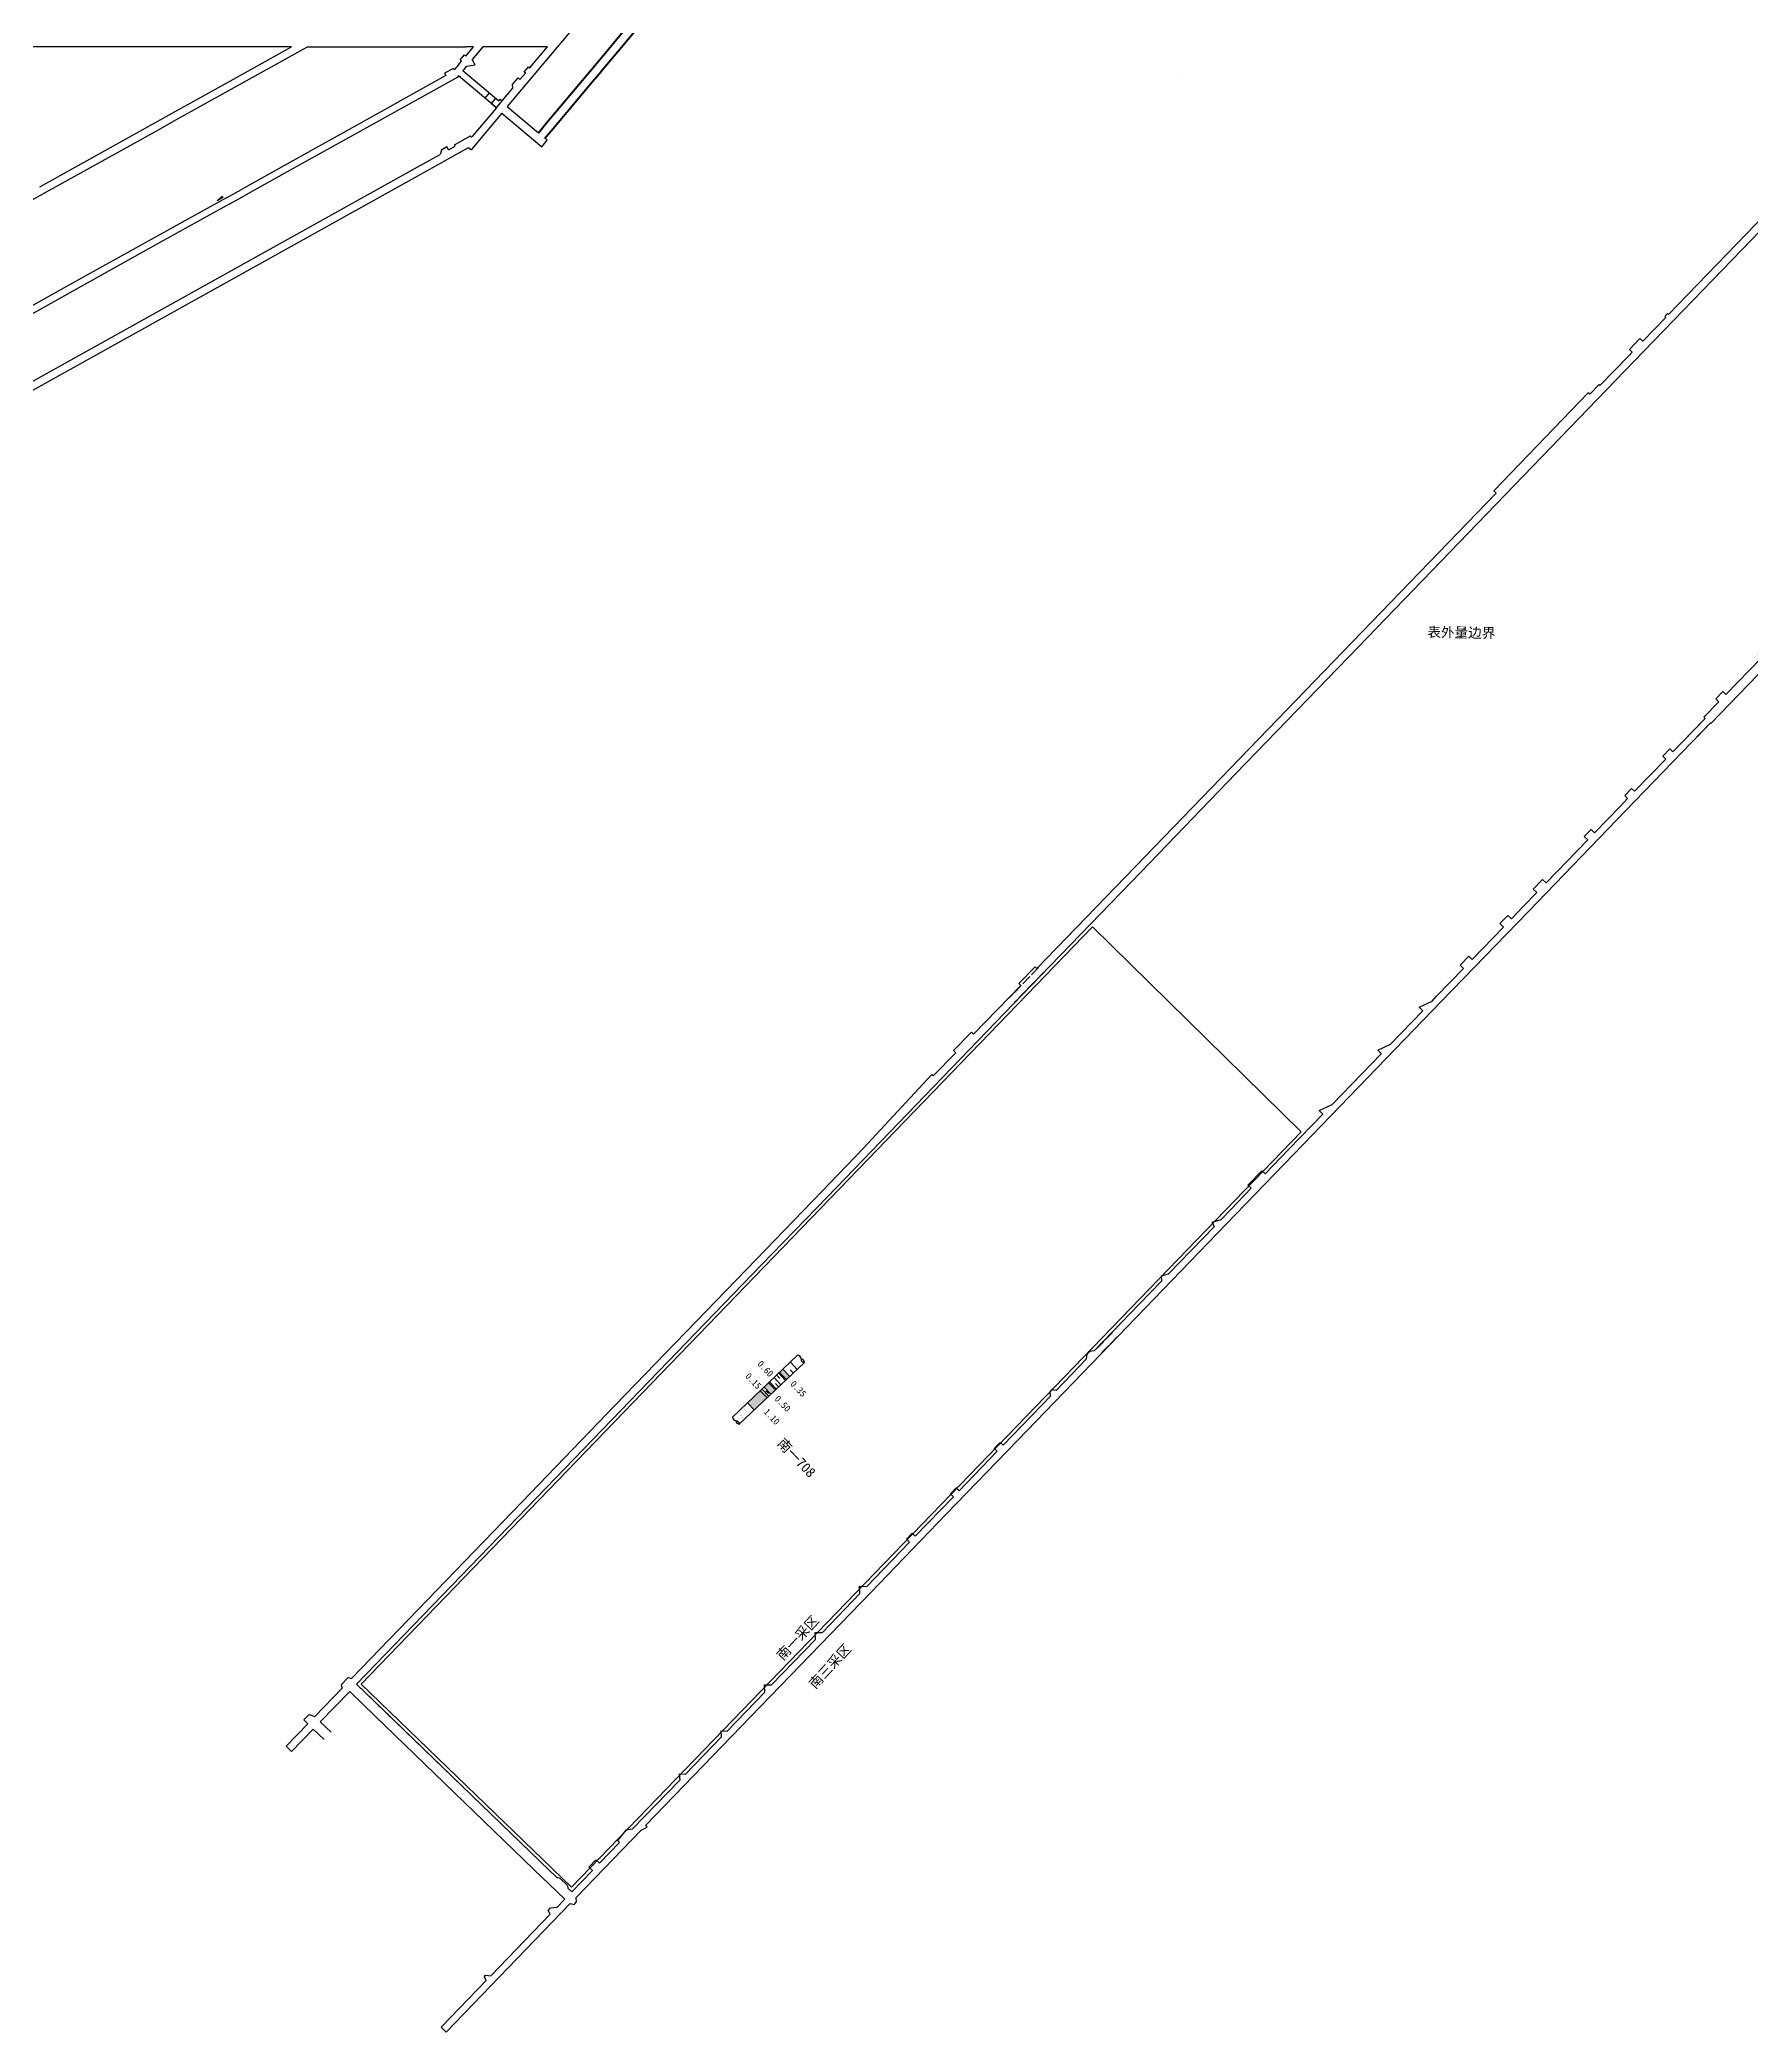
# Model space of a CAD drawing. Header units: millimetres. Extents: x 41513366 to 41522434, y 4590966 to 4600634.
# Drawn here: x 41517596 to 41518625, y 4592663 to 4593861 of the extents above; entities that cross this region are included whole.
import ezdxf

# ---------------------------------------------------------------- set-up
doc = ezdxf.new("R2010")
doc.units = ezdxf.units.MM
doc.linetypes.add('ACAD_ISO02W100', pattern=[15, 12, -3])
doc.linetypes.add('SJHD', pattern=[10, 8, -2])
for name, color, linetype, lineweight in [('12-2煤表外量', 7, 'Continuous', 18), ('2016年12煤进尺', 7, 'Continuous', 18), ('7煤工作面小柱状', 6, 'Continuous', 18), ('7煤工作面编号', 7, 'Continuous', 18), ('7煤巷道', 6, 'Continuous', 18), ('岩巷', 30, 'Continuous', 18), ('采区名称', 7, 'Continuous', 18), ('采空区工作面颜色', 6, 'Continuous', 18)]:
    doc.layers.add(name, color=color, linetype=linetype, lineweight=lineweight)
doc.styles.add('仿宋_GB2312', font='')
doc.styles.add('正等线体', font='simhei.ttf')
doc.styles.get('仿宋_GB2312').set_extended_font_data('宋体')

msp = doc.modelspace()

# ---------------------------------------------------------------- hatches: boundary and pattern name
at = {"layer": '7煤工作面小柱状', "lineweight": -3, "ltscale": 2}
h = msp.add_hatch(color=256, dxfattribs=at)
h.paths.add_polyline_path([(41518044.446, 4593054.8593), (41518040.3167, 4593059.2123), (41518042.8559, 4593061.621), (41518046.9853, 4593057.268)], flags=0)
h.paths.add_polyline_path([(41518038.9322, 4593049.6288), (41518034.8029, 4593053.9817), (41518031.5382, 4593050.8847), (41518035.6675, 4593046.5317)], flags=0)
h.paths.add_polyline_path([(41518034.4342, 4593045.3618), (41518030.3048, 4593049.7148), (41518021.5988, 4593041.4561), (41518025.7282, 4593037.1031)], flags=0)

# ---------------------------------------------------------------- linework, layer by layer
at = {"layer": '2016年12煤进尺', "color": 0, "lineweight": -3, "ltscale": 2}
msp.add_line((41518282.5395, 4593839.6615), (41518282.5395, 4593839.6614), dxfattribs=at)
at = {"layer": '7煤工作面小柱状', "lineweight": -3, "ltscale": 2}
for p, q in [((41518047.354, 4593065.888), (41518051.4834, 4593061.535)), ((41518034.2951, 4593053.5), (41518038.4244, 4593049.147)), ((41518038.3338, 4593052.997), (41518039.9524, 4593051.2907)), ((41518039.3287, 4593057.7533), (41518040.9474, 4593056.047)), ((41518040.8245, 4593059.694), (41518044.9539, 4593055.341)), ((41518047.2013, 4593061.3323), (41518048.82, 4593059.626)), ((41518029.2166, 4593048.6824), (41518033.3459, 4593044.3294)), ((41518032.6631, 4593048.631), (41518034.2818, 4593046.9247))]:
    msp.add_line(p, q, dxfattribs=at)
for points in [[(41518012.5301, 4593032.8533), (41518051.707, 4593070.0174)], [(41518016.6595, 4593028.5003), (41518055.8364, 4593065.6644)]]:
    msp.add_lwpolyline(points, dxfattribs=at)
at = {"layer": '7煤工作面小柱状', "lineweight": -3}
for points in [[(41518034.8029, 4593053.9817), (41518038.9322, 4593049.6288)], [(41518037.5598, 4593056.597), (41518041.6891, 4593052.244)], [(41518040.3167, 4593059.2123), (41518044.446, 4593054.8593)], [(41518042.8559, 4593061.621), (41518046.9853, 4593057.268)], [(41518021.5988, 4593041.4561), (41518025.7282, 4593037.1031)], [(41518030.3048, 4593049.7148), (41518034.4342, 4593045.3618)], [(41518031.5382, 4593050.8847), (41518035.6675, 4593046.5317)]]:
    msp.add_lwpolyline(points, dxfattribs=at)
at = {"layer": '7煤工作面小柱状', "lineweight": -3, "ltscale": 2}
for centre, radius, start, end in [((41518051.4638, 4593067.7292), 2.301, 0.9957139, 83.9322945), ((41518055.6269, 4593067.5303), 1.8777, 172.6916685, 276.4044658), ((41518053.6856, 4593065.628), 2.1427, 2.1933154, 87.8910944), ((41518014.9096, 4593033.043), 2.3871, 184.5586605, 262.4207411), ((41518016.9185, 4593030.8135), 2.3277, 183.3681813, 263.6112204), ((41518014.4844, 4593028.5045), 2.1751, 359.8882297, 87.0911719)]:
    msp.add_arc(centre, radius, start, end, dxfattribs=at)
at = {"layer": '7煤巷道', "lineweight": -3}
for p, q in [((41518126.8439, 4594117.9811), (41517910.3528, 4593859.9771)), ((41517910.3528, 4593859.9771), (41517877.1983, 4593820.4652)), ((41517870.6534, 4593819.8216), (41517855.8813, 4593802.2168)), ((41517863.8619, 4593825.5203), (41517866.5618, 4593828.7375)), ((41517867.6886, 4593822.3093), (41517870.3885, 4593825.5265)), ((41517867.6886, 4593822.3093), (41517870.6534, 4593819.8216)), ((41517877.1983, 4593820.4652), (41517895.8801, 4593804.7895)), ((41517873.8558, 4593816.4817), (41517855.4805, 4593794.5829)), ((41517841.9267, 4593794.4535), (41517845.9496, 4593796.6915)), ((41517853.9419, 4593795.8739), (41517855.4805, 4593794.5829)), ((41517855.5678, 4593802.0425), (41517855.8813, 4593802.2168)), ((41517708.4123, 4593765.7319), (41517717.3904, 4593770.7269)), ((41517710.4542, 4593762.0617), (41517719.3729, 4593767.0236)), ((41518557.9792, 4593681.0019), (41518551.5984, 4593674.3941)), ((41518553.2529, 4593672.7964), (41518551.5984, 4593674.3941)), ((41518559.6337, 4593679.4042), (41518557.9792, 4593681.0019)), ((41518533.3732, 4593653.3614), (41518527.8167, 4593647.6073)), ((41518533.3732, 4593653.3614), (41518527.8167, 4593647.6073)), ((41518533.9486, 4593652.8056), (41518533.3732, 4593653.3614)), ((41518527.8167, 4593647.6073), (41518527.8167, 4593647.6073)), ((41518227.249, 4593072.3246), (41518225.6406, 4593070.6353)), ((41518204.369, 4593049.1291), (41518203.5379, 4593048.259)), ((41517786.6315, 4592872.2892), (41517896.6412, 4592766.049)), ((41518005.8509, 4592840.5588), (41517984.3031, 4592818.2466)), ((41517908.8527, 4592755.7851), (41517913.3845, 4592751.4086)), ((41517837.3782, 4592666.0998), (41517840.4019, 4592663.1797))]:
    msp.add_line(p, q, dxfattribs=at)
for points in [[(41518774.2499, 4593901.6529), (41518615.8369, 4593737.6062)], [(41518777.5589, 4593898.4575), (41518619.1459, 4593734.4108)], [(41517638.894, 4593856.397), (41517569.8921, 4593856.397), (41517481.0216, 4593856.397), (41517405.892, 4593856.397)], [(41517596.2521, 4593772.2104), (41517665.2766, 4593810.6109), (41517675.763, 4593816.4448), (41517708.9701, 4593834.9189), (41517747.5767, 4593856.397), (41517740.8941, 4593856.397)], [(41517598.4885, 4593768.1906), (41517667.5129, 4593806.5911), (41517677.9994, 4593812.425), (41517711.2064, 4593830.8991), (41517756.6803, 4593856.1977), (41517757.0386, 4593856.397), (41517765.6665, 4593856.397)], [(41517740.8941, 4593856.397), (41517714.894, 4593856.397), (41517683.894, 4593856.397), (41517638.894, 4593856.397)], [(41517765.6685, 4593856.397), (41517852.2472, 4593856.397)], [(41517847.8006, 4593845.513), (41517849.7348, 4593847.8178), (41517848.8922, 4593848.525), (41517851.3994, 4593851.5123), (41517852.2419, 4593850.8052), (41517856.9345, 4593856.397), (41517852.2472, 4593856.397)], [(41517850.5094, 4593842.207), (41517872.204, 4593824.0032), (41517872.9586, 4593824.9024), (41517874.1077, 4593823.9382), (41517880.5356, 4593831.5987), (41517880.3507, 4593833.7119), (41517883.6932, 4593837.6954), (41517884.8422, 4593836.7312), (41517888.0562, 4593840.5614), (41517887.2901, 4593841.2042), (41517889.8613, 4593844.2684), (41517890.6273, 4593843.6256), (41517901.3438, 4593856.397), (41517895.4327, 4593856.397)], [(41517895.4327, 4593856.397), (41517862.4184, 4593856.397), (41517856.1022, 4593848.871)], [(41517847.8006, 4593845.513), (41517845.2974, 4593842.5302), (41517844.7921, 4593843.4385), (41517839.4616, 4593840.4728), (41517840.2395, 4593839.0746), (41517814.3635, 4593824.6784)], [(41517852.695, 4593844.8113), (41517851.018, 4593842.813), (41517850.5094, 4593842.207)], [(41517852.695, 4593844.8113), (41517857.9437, 4593845.547), (41517856.1022, 4593848.871)], [(41517870.6534, 4593819.8216), (41517847.8094, 4593838.9899), (41517847.0065, 4593838.0333), (41517816.4054, 4593821.0082)], [(41517803.4715, 4593818.6186), (41517744.6373, 4593785.8859)], [(41517814.3635, 4593824.6784), (41517803.4715, 4593818.6186)], [(41517816.4054, 4593821.0082), (41517805.5135, 4593814.9484)], [(41517870.6534, 4593819.8216), (41517874.1077, 4593823.9382)], [(41517805.5135, 4593814.9484), (41517746.6793, 4593782.2157)], [(41517873.8558, 4593816.4817), (41517889.1836, 4593803.6203), (41517897.8994, 4593796.307)], [(41517828.9143, 4593781.9503), (41517853.9419, 4593795.8739)], [(41517837.6337, 4593794.3538), (41517836.8583, 4593791.6337)], [(41517840.9544, 4593796.2012), (41517837.6337, 4593794.3538)], [(41517841.9267, 4593794.4535), (41517840.9544, 4593796.2012)], [(41517845.4295, 4593797.5457), (41517855.0555, 4593802.8933)], [(41517845.9496, 4593796.6915), (41517845.4295, 4593797.5457)], [(41517855.5678, 4593802.0425), (41517855.0555, 4593802.8933)], [(41517897.8994, 4593796.307), (41517901.2419, 4593800.2905), (41517899.8295, 4593801.4756)], [(41517744.6373, 4593785.8859), (41517717.3904, 4593770.7269)], [(41517746.6793, 4593782.2157), (41517719.4324, 4593767.0567)], [(41517826.6779, 4593785.9701), (41517836.8583, 4593791.6337)], [(41517366.8891, 4593639.3444), (41517598.4885, 4593768.1906)], [(41518619.1459, 4593734.4108), (41518554.5437, 4593667.5111)], [(41518615.8369, 4593737.6062), (41518575.1626, 4593695.4854)], [(41518573.4955, 4593693.7589), (41518559.6337, 4593679.4042)], [(41518573.4955, 4593693.7589), (41518572.92, 4593694.3146), (41518574.5872, 4593696.0411), (41518575.1626, 4593695.4854)], [(41518554.5437, 4593667.5111), (41518498.9727, 4593609.9638)], [(41518551.2347, 4593670.7065), (41518533.9486, 4593652.8056)], [(41518553.2529, 4593672.7964), (41518551.2347, 4593670.7065)], [(41518527.8167, 4593647.6073), (41518526.9535, 4593648.4408), (41518470.1316, 4593589.5982), (41518471.5703, 4593588.2089)], [(41518498.9727, 4593609.9638), (41518388.5244, 4593495.5875)], [(41518471.5703, 4593588.2089), (41518385.2154, 4593498.7829)], [(41518600.3337, 4593450.082), (41518600.6443, 4593449.782), (41518662.815, 4593514.1727), (41518662.511, 4593514.4662), (41518704.163, 4593557.6054)], [(41518385.2154, 4593498.7829), (41518311.8255, 4593422.783)], [(41518388.5244, 4593495.5875), (41518315.1345, 4593419.5876)], [(41518597.1157, 4593452.8018), (41518596.4223, 4593453.4715), (41518605.4432, 4593462.8146), (41518603.6449, 4593464.5513), (41518607.813, 4593468.8672), (41518609.6108, 4593467.131), (41518630.7486, 4593489.0236), (41518628.9503, 4593490.7603), (41518632.4237, 4593494.3569), (41518634.222, 4593492.6202)], [(41518549.2469, 4593397.1812), (41518600.3337, 4593450.082)], [(41518597.1157, 4593452.8018), (41518577.6561, 4593432.6517)], [(41518589.2946, 4593444.6977), (41518597.1184, 4593452.7992)], [(41518592.3166, 4593441.7794), (41518600.3342, 4593450.0815)], [(41518577.6561, 4593432.6517), (41518575.8602, 4593434.3858), (41518571.6924, 4593430.0697), (41518573.4879, 4593428.3357)], [(41518577.6589, 4593432.649), (41518589.2946, 4593444.6977)], [(41518311.8255, 4593422.783), (41518254.6249, 4593363.5482)], [(41518554.7625, 4593408.94), (41518573.4907, 4593428.333)], [(41518315.1345, 4593419.5876), (41518257.9339, 4593360.3528)], [(41518554.7625, 4593408.94), (41518552.9642, 4593410.6767), (41518548.7961, 4593406.3607), (41518550.5944, 4593404.6241)], [(41518530.7301, 4593384.0547), (41518546.225, 4593400.0995)], [(41518546.225, 4593400.0995), (41518550.5944, 4593404.6241)], [(41518490.8977, 4593336.7612), (41518549.2469, 4593397.1812)], [(41518501.5539, 4593353.843), (41518526.6698, 4593379.8502)], [(41518526.559, 4593379.7418), (41518524.5449, 4593381.6869), (41518528.713, 4593386.0028), (41518530.7271, 4593384.0577)], [(41518254.6249, 4593363.5482), (41518195.5652, 4593302.3881)], [(41518257.9339, 4593360.3528), (41518197.4823, 4593297.7513)], [(41518495.9933, 4593348.0916), (41518493.8353, 4593350.1756), (41518499.3927, 4593355.9302), (41518501.5507, 4593353.8461)], [(41518480.7138, 4593332.2632), (41518487.8758, 4593339.6795)], [(41518487.8758, 4593339.6795), (41518495.9965, 4593348.0884)], [(41518438.7972, 4593282.8117), (41518490.8977, 4593336.7612)], [(41518457.2147, 4593307.9301), (41518475.99, 4593327.3718)], [(41518475.9866, 4593327.3751), (41518473.8287, 4593329.4591), (41518478.5525, 4593334.3505), (41518480.7104, 4593332.2664)], [(41518195.5652, 4593302.3881), (41518194.4142, 4593303.4995), (41518184.6892, 4593293.4286), (41518185.8402, 4593292.3172), (41518157.5004, 4593262.9696)], [(41518435.7754, 4593285.73), (41518451.9352, 4593302.4632)], [(41518451.9317, 4593302.4666), (41518449.8456, 4593304.4812), (41518455.1252, 4593309.948), (41518457.2112, 4593307.9335)], [(41518197.4823, 4593297.7513), (41518117.5241, 4593214.9495)], [(41518350.0125, 4593190.8761), (41518438.7972, 4593282.8117)], [(41518427.4394, 4593277.0981), (41518425.2778, 4593279.1856), (41518432.9967, 4593282.8527)], [(41518432.9968, 4593282.8527), (41518435.7754, 4593285.73)], [(41518408.098, 4593257.0702), (41518427.4394, 4593277.0981)], [(41518157.5004, 4593262.9696), (41518156.2056, 4593264.2199), (41518145.4385, 4593253.07), (41518146.7334, 4593251.8196), (41518133.2639, 4593237.8712), (41518132.4007, 4593238.7047), (41518091.0765, 4593194.1834), (41518066.2862, 4593168.5114)], [(41518402.5363, 4593251.3189), (41518400.3784, 4593253.4028), (41518408.0974, 4593257.0699)], [(41518372.9866, 4593220.7127), (41518402.5402, 4593251.3152)], [(41518367.4243, 4593214.9611), (41518365.2664, 4593217.045), (41518372.9854, 4593220.7121)], [(41518117.5241, 4593214.9495), (41518069.5952, 4593165.316)], [(41518346.9908, 4593193.7943), (41518367.4284, 4593214.9572)], [(41518315.145, 4593154.7711), (41518350.0125, 4593190.8761)], [(41518332.6799, 4593178.9754), (41518346.9908, 4593193.7943)], [(41518332.6757, 4593178.9795), (41518330.6616, 4593180.9246), (41518322.3312, 4593172.2985), (41518324.3453, 4593170.3534)], [(41518066.2862, 4593168.5114), (41518026.6912, 4593127.5084)], [(41518069.5952, 4593165.316), (41518030.0002, 4593124.313)], [(41518312.1233, 4593157.6892), (41518324.3495, 4593170.3494)], [(41518260.2672, 4593097.9458), (41518315.145, 4593154.7711)], [(41518274.6694, 4593118.9061), (41518302.071, 4593147.2802)], [(41518300.8879, 4593150.0945), (41518306.2365, 4593151.6021)], [(41518300.8879, 4593150.0945), (41518302.0684, 4593147.2862)], [(41518306.2197, 4593151.5761), (41518312.1233, 4593157.6892)], [(41518026.6912, 4593127.5084), (41517942.1377, 4593039.9478)], [(41518030.0002, 4593124.313), (41517945.4467, 4593036.7524)], [(41518257.2456, 4593100.8639), (41518270.4905, 4593114.5789)], [(41518270.1526, 4593117.6929), (41518274.6577, 4593118.9029)], [(41518270.1526, 4593117.6929), (41518270.4896, 4593114.587)], [(41518229.9088, 4593072.5663), (41518257.2456, 4593100.8639)], [(41518233.8905, 4593070.633), (41518260.2672, 4593097.9458)], [(41518183.872, 4593018.8397), (41518233.8905, 4593070.633)], [(41518207.0624, 4593048.8997), (41518225.4118, 4593067.9003)], [(41518225.4071, 4593067.9049), (41518225.6406, 4593070.6353)], [(41518229.9088, 4593072.5663), (41518227.249, 4593072.3246)], [(41517942.1377, 4593039.9478), (41517885.8746, 4592981.6838)], [(41518180.8519, 4593021.7588), (41518203.7975, 4593045.5189)], [(41518203.7926, 4593045.5236), (41518203.5379, 4593048.259)], [(41518207.0576, 4593048.9044), (41518204.369, 4593049.1291)], [(41517945.4467, 4593036.7524), (41517889.1837, 4592978.4885)], [(41518140.8035, 4592974.2428), (41518183.8732, 4593018.841)], [(41518171.7007, 4593012.293), (41518169.9023, 4593014.0297), (41518173.3757, 4593017.6263), (41518175.174, 4593015.8896)], [(41518175.1791, 4593015.8847), (41518180.8519, 4593021.7588)], [(41518148.7815, 4592988.5503), (41518171.7057, 4593012.2881)], [(41517885.8746, 4592981.6838), (41517783.5429, 4592875.7128)], [(41518137.7822, 4592977.1606), (41518145.3082, 4592984.9537)], [(41518145.303, 4592984.9587), (41518143.5047, 4592986.6954), (41518146.978, 4592990.292), (41518148.7764, 4592988.5553)], [(41517889.1837, 4592978.4885), (41517786.6358, 4592872.2936)], [(41518095.6532, 4592927.4901), (41518140.8035, 4592974.2428)], [(41518122.4195, 4592961.2526), (41518137.7822, 4592977.1606)], [(41518093.2678, 4592931.0663), (41518118.9461, 4592957.656)], [(41518118.9407, 4592957.6611), (41518117.1424, 4592959.3978), (41518120.6158, 4592962.9944), (41518122.4141, 4592961.2578)], [(41518029.1349, 4592858.611), (41518095.6532, 4592927.4901)], [(41518066.5624, 4592903.4152), (41518089.0898, 4592926.7403)], [(41518089.0893, 4592926.7505), (41518088.877, 4592931.1261), (41518093.2573, 4592931.0665)], [(41518036.1036, 4592871.8778), (41518062.386, 4592899.0909)], [(41518062.3856, 4592899.0994), (41518062.1733, 4592903.475), (41518066.5536, 4592903.4153)], [(41517777.3324, 4592871.9789), (41517781.5003, 4592876.295)], [(41517777.3324, 4592871.9789), (41517777.9857, 4592869.958)], [(41517781.5003, 4592876.295), (41517783.5429, 4592875.7128)], [(41517786.6358, 4592872.2936), (41517801.7396, 4592857.7087)], [(41518031.9345, 4592867.5619), (41518031.7223, 4592871.9375), (41518036.1026, 4592871.8779)], [(41517777.9857, 4592869.958), (41517761.4782, 4592852.8634)], [(41517782.4679, 4592867.9775), (41517764.7872, 4592849.668)], [(41517782.4679, 4592867.9775), (41517797.5716, 4592853.3928)], [(41518009.3298, 4592844.1552), (41518026.1109, 4592861.5313)], [(41518026.1109, 4592861.5313), (41518031.9346, 4592867.5612)], [(41517757.3103, 4592848.5473), (41517744.2497, 4592835.0222)], [(41517757.3103, 4592848.5473), (41517754.9688, 4592850.8083)], [(41517758.127, 4592854.0788), (41517755.001, 4592850.8417)], [(41517758.127, 4592854.0788), (41517761.4782, 4592852.8634)], [(41517764.7872, 4592849.668), (41517771.2937, 4592843.385)], [(41517797.5716, 4592853.3928), (41517893.2023, 4592761.0268)], [(41517801.7396, 4592857.7087), (41517897.3691, 4592765.344)], [(41517960.51, 4592787.5506), (41518029.1349, 4592858.611)], [(41517760.6193, 4592845.3519), (41517747.5587, 4592831.8268)], [(41517760.6193, 4592845.3519), (41517767.1257, 4592839.0688)], [(41518005.5735, 4592844.3022), (41518005.8509, 4592840.5588)], [(41518005.5735, 4592844.3022), (41518009.3243, 4592844.1555)], [(41517744.2497, 4592835.0222), (41517747.5587, 4592831.8268)], [(41517952.2773, 4592785.0799), (41517980.8301, 4592814.6451)], [(41517980.5523, 4592818.3933), (41517980.8298, 4592814.65)], [(41517980.5523, 4592818.3933), (41517984.3031, 4592818.2466)], [(41517957.7313, 4592784.6733), (41517961.3313, 4592786.4168), (41517960.51, 4592787.5506)], [(41517918.6213, 4592744.1752), (41517957.7313, 4592784.6733)], [(41517932.5921, 4592764.6984), (41517944.6331, 4592777.1648)], [(41517952.2724, 4592785.0794), (41517948.3901, 4592784.6581), (41517943.4081, 4592778.3478)], [(41517943.4081, 4592778.3478), (41517944.631, 4592777.1669)], [(41517897.375, 4592765.3501), (41517906.7432, 4592756.3084)], [(41517926.2896, 4592762.3491), (41517930.4577, 4592766.6651), (41517932.5436, 4592764.6506)], [(41517893.2082, 4592761.0329), (41517911.7614, 4592743.1264)], [(41517906.7219, 4592756.3137), (41517908.8527, 4592755.7851)], [(41517915.9292, 4592747.4426), (41517928.377, 4592760.3333)], [(41517926.2895, 4592762.3492), (41517928.3756, 4592760.3347)], [(41517840.4019, 4592663.1797), (41517915.009, 4592740.4347)], [(41517907.1158, 4592738.3156), (41517911.7614, 4592743.1264)], [(41517913.3845, 4592751.4086), (41517913.6274, 4592749.6448)], [(41517913.6243, 4592749.6671), (41517915.9292, 4592747.4426)], [(41517915.009, 4592740.4347), (41517917.4224, 4592739.9108), (41517918.8815, 4592741.4216), (41517918.6213, 4592744.1752)], [(41517867.3414, 4592697.1278), (41517902.9648, 4592734.0171)], [(41517902.9504, 4592734.0075), (41517901.7773, 4592736.3916), (41517903.1773, 4592737.8413), (41517907.1185, 4592738.3234)], [(41517837.3782, 4592666.0998), (41517864.5588, 4592694.2463)], [(41517864.5564, 4592694.2512), (41517863.5296, 4592696.355), (41517864.0755, 4592697.496), (41517867.3351, 4592697.1285)]]:
    msp.add_lwpolyline(points, dxfattribs=at)
at = {"layer": '7煤巷道', "color": 5, "lineweight": 50}
for points in [[(41517930.9468, 4593846.5805), (41517941.8863, 4593859.6177), (41517954.7428, 4593874.9395)], [(41517934.9302, 4593843.238), (41517945.8698, 4593856.2752), (41517958.7262, 4593871.597)], [(41517900.781, 4593810.6301), (41517930.9463, 4593846.5809)], [(41517904.7644, 4593807.2876), (41517928.5024, 4593835.5775), (41517932.3591, 4593840.1738), (41517934.9302, 4593843.238)], [(41517895.8801, 4593804.7895), (41517900.781, 4593810.6301)], [(41517899.8295, 4593801.4756), (41517904.7644, 4593807.2876)]]:
    msp.add_lwpolyline(points, dxfattribs=at)
at = {"layer": '岩巷', "lineweight": -3}
for p, q in [((41516915.4037, 4593273.7346), (41517828.9143, 4593781.9503)), ((41517475.7679, 4593590.7474), (41517826.6779, 4593785.9701))]:
    msp.add_line(p, q, dxfattribs=at)
for points in [[(41517694.6704, 4593758.0866), (41517661.3911, 4593739.5714)], [(41517708.4123, 4593765.7319), (41517694.6704, 4593758.0866)], [(41517710.4542, 4593762.0617), (41517696.7124, 4593754.4164)], [(41517702.8242, 4593763.8242), (41517705.7492, 4593766.653), (41517706.2597, 4593765.7355), (41517702.8242, 4593763.8242)], [(41517696.7124, 4593754.4163), (41517663.4331, 4593735.9012)], [(41517661.3911, 4593739.5714), (41517612.3315, 4593712.2769)], [(41517663.4331, 4593735.9012), (41517614.3735, 4593708.6067)], [(41517612.3315, 4593712.2769), (41517569.5148, 4593688.4555)], [(41517614.3735, 4593708.6067), (41517571.5567, 4593684.7853)]]:
    msp.add_lwpolyline(points, dxfattribs=at)
at = {"layer": '岩巷', "color": 6, "linetype": 'ACAD_ISO02W100', "lineweight": -3, "ltscale": 0.5}
for points in [[(41518196.4014, 4593302.9661), (41518178.8934, 4593284.8355)], [(41518199.425, 4593300.051), (41518181.9147, 4593281.918)], [(41518231.5824, 4593074.0019), (41518241.1606, 4593083.9201)], [(41518234.3163, 4593071.3618), (41518243.8945, 4593081.2799)]]:
    msp.add_lwpolyline(points, dxfattribs=at)
at = {"layer": '采空区工作面颜色', "color": 205, "lineweight": -3}
msp.add_lwpolyline([(41517789.4592, 4592872.3389), (41517915.8675, 4592750.2619), (41518354.3512, 4593204.303), (41518228.9963, 4593327.4709), (41517789.4592, 4592872.3389)], dxfattribs=at)

# ---------------------------------------------------------------- texts
at = {"layer": '12-2煤表外量', "color": 1, "linetype": 'Continuous', "lineweight": -3, "ltscale": 2.5, "insert": (41518430.246, 4593507.7198), "char_height": 6, "width": 126.615075, "attachment_point": 1, "rotation": 359.033301, "style": '仿宋_GB2312'}
msp.add_mtext('{\\C256;表外量边界}', dxfattribs=at)
at = {"layer": '7煤工作面小柱状', "lineweight": -3, "ltscale": 2, "attachment_point": 1, "rotation": 313.4897008, "style": '正等线体'}
for s, insert, char_height, width in [('0.60', (41518030.1194, 4593067.2469), 4, 11.05618), ('0.15', (41518022.8556, 4593059.8728), 4, 11.011236), ('0.35', (41518049.897, 4593055.1907), 4, 15.345433), ('0.50', (41518040.4655, 4593046.2438), 4, 15.345433), ('...', (41518018.4776, 4593035.7097), 2, 26.131101), ('...', (41518020.8075, 4593039.3827), 2, 26.131101), ('1.10', (41518033.9022, 4593038.4194), 4, 15.345433)]:
    msp.add_mtext(s, dxfattribs=dict(at, insert=insert, char_height=char_height, width=width))
at = {"layer": '7煤工作面编号', "color": 6, "linetype": 'SJHD', "lineweight": -3, "insert": (41518048.442, 4593005.9452), "char_height": 6, "width": 234.47629, "attachment_point": 8, "rotation": 313.4897008, "style": '正等线体'}
msp.add_mtext('{\\fSimSun|b0|i0|c134|p49;南一708}', dxfattribs=at)
at = {"layer": '采区名称', "lineweight": -3, "char_height": 6, "width": 88.941228, "attachment_point": 1, "rotation": 47.4036846, "style": '正等线体'}
for s, insert in [('{\\C7;南一采区}', (41518038.4017, 4592890.2131)), ('{\\C7;南三采区}', (41518057.7869, 4592873.084))]:
    msp.add_mtext(s, dxfattribs=dict(at, insert=insert))

doc.saveas('drawing.dxf')
